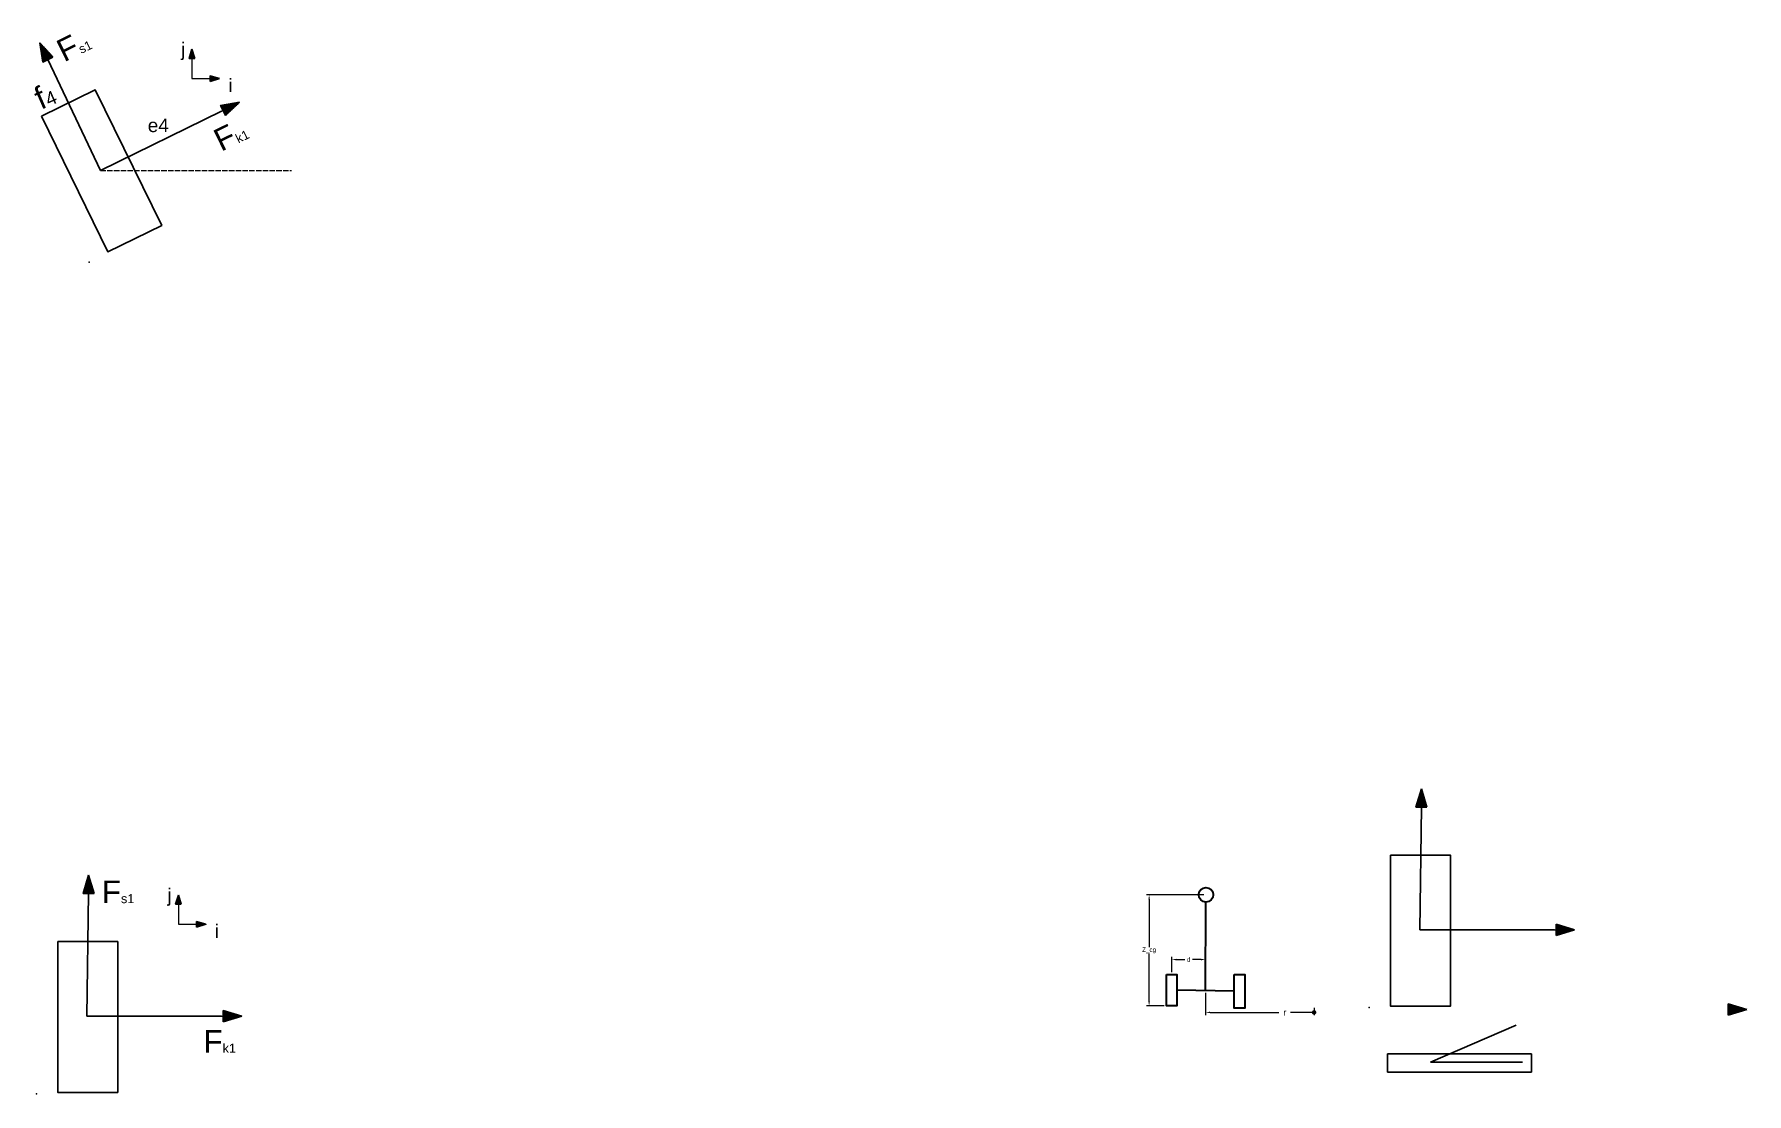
# Model space of a CAD drawing. Header units: inches. Extents: x -234 to 146, y -12 to 223.
import ezdxf
from ezdxf import colors
from ezdxf.entities.mleader import LeaderData, LeaderLine
from ezdxf.math import Vec2, Vec3

# ---------------------------------------------------------------- set-up
doc = ezdxf.new("R2010")
doc.units = ezdxf.units.IN
doc.header["$MEASUREMENT"] = 0
doc.linetypes.add('ACAD_ISO02W100', pattern=[15, 12, -3])
doc.styles.get("Standard").update_dxf_attribs({"font": 'arial.ttf'})
doc.dimstyles.get("Standard").update_dxf_attribs({"dimtxt": 0.18, "dimasz": 0.18, "dimexe": 0.18, "dimexo": 0.0625, "dimgap": 0.09, "dimtad": 0, "dimtih": 1, "dimtoh": 1, "dimdec": 4, "dimzin": 0, "dimdsep": 46, "dimtxsty": 'Standard', "dimcen": 0.09, "dimadec": 0, "dimazin": 0, "dimtfac": 1, "dimtdec": 4, "dimtofl": 0, "dimtmove": 0, "dimatfit": 3, "dimfxl": 1, "dimtolj": 1, "dimtzin": 0, "dimarcsym": 0})

# ---------------------------------------------------------------- blocks, each defined once
blk = doc.blocks.new('*D1')
at = {"color": 0, "lineweight": -2, "transparency": 16777216}
for p, q in [((18.64, 15.41), (18.64, 18.78)), ((19.64, 18.18), (21.59, 18.18)), ((25.16, 18.18), (23.22, 18.18)), ((26.16, 11.78), (26.16, 18.78))]:
    blk.add_line(p, q, dxfattribs=at)
at = {"color": 0, "lineweight": 30, "transparency": 16777216}
for points in [[(19.64, 18.35), (19.64, 18.02), (18.64, 18.18)], [(25.16, 18.35), (25.16, 18.02), (26.16, 18.18)]]:
    blk.add_solid(points, dxfattribs=at)
at = {"layer": 'Defpoints', "color": 0, "lineweight": 30, "transparency": 16777216}
for p in [(26.16, 18.18), (18.64, 14.91), (26.16, 11.28)]:
    blk.add_point(p, dxfattribs=at)
at = {"color": 0, "transparency": 16777216, "insert": (22.4, 18.18), "char_height": 1, "attachment_point": 5}
blk.add_mtext('\\A1;d', dxfattribs=at)
blk = doc.blocks.new('*D2')
at = {"color": 0, "lineweight": -2, "transparency": 16777216}
for p, q in [((25.75, 32.55), (13.04, 32.55)), ((13.64, 31.55), (13.64, 20.96)), ((13.64, 8.9), (13.64, 19.49)), ((16.98, 7.9), (13.04, 7.9))]:
    blk.add_line(p, q, dxfattribs=at)
at = {"color": 0, "transparency": 16777216}
for points in [[(13.47, 31.55), (13.8, 31.55), (13.64, 32.55)], [(13.47, 8.9), (13.8, 8.9), (13.64, 7.9)]]:
    blk.add_solid(points, dxfattribs=at)
at = {"layer": 'Defpoints', "color": 0, "transparency": 16777216}
for p in [(13.64, 32.55), (26.25, 32.55), (17.48, 7.9)]:
    blk.add_point(p, dxfattribs=at)
at = {"color": 0, "transparency": 16777216, "insert": (13.64, 20.23), "char_height": 1, "attachment_point": 5}
blk.add_mtext('\\A1;Z_{cg}', dxfattribs=at)
blk = doc.blocks.new('_Dot')
at = {"color": 0, "linetype": 'ByBlock', "lineweight": -2}
blk.add_line((-0.5, 0), (-1, 0), dxfattribs=at)
at = {"color": 0, "linetype": 'ByBlock', "const_width": 0.5}
blk.add_lwpolyline([(-0.25, 0, 1), (0.25, 0, 1)], format="xyb", close=True, dxfattribs=at)
blk = doc.blocks.new('*D3')
at = {"color": 0, "lineweight": -2, "transparency": 16777216}
for p, q in [((26.16, 10.78), (26.16, 5.87)), ((27.16, 6.47), (42.42, 6.47)), ((49.21, 6.47), (45.01, 6.47)), ((50.21, 7.45), (50.21, 5.87))]:
    blk.add_line(p, q, dxfattribs=at)
at = {"color": 0, "lineweight": 30, "transparency": 16777216}
blk.add_solid([(27.16, 6.64), (27.16, 6.31), (26.16, 6.47)], dxfattribs=at)
at = {"layer": 'Defpoints', "color": 0, "lineweight": 30, "transparency": 16777216}
for p in [(26.16, 11.28), (50.21, 7.95), (50.21, 6.47)]:
    blk.add_point(p, dxfattribs=at)
at = {"color": 0, "lineweight": -2, "transparency": 16777216}
blk.add_blockref('_Dot', (50.21, 6.47), dxfattribs=at)
at = {"color": 0, "transparency": 16777216, "insert": (43.72, 6.47), "char_height": 1.5, "attachment_point": 5}
blk.add_mtext('\\A1;r', dxfattribs=at)

msp = doc.modelspace()

# ---------------------------------------------------------------- hatches: boundary and pattern name
at = {"lineweight": 30}
h = msp.add_hatch(dxfattribs=at)
h.set_pattern_fill('ANSI31', color=256, scale=0.5, angle=116.1075935)
h.set_pattern_definition([(161.10759, (-196.95284, 157.345967), (-0.020237, -0.05913302), [])])
h.paths.add_polyline_path([(-231.60335, 217.17812), (-229.38384, 218.26581), (-232.2943, 221.39644)])
h = msp.add_hatch(dxfattribs=at)
h.set_pattern_fill('ANSI31', color=256, scale=0.25, angle=90)
h.set_pattern_definition([(135, (-196.804438, 183.46336), (-0.022097087, -0.022097087), [])])
h.paths.add_polyline_path([(-199.19717, 217.9512), (-197.96132, 217.9512), (-198.57924, 219.99719)])
h = msp.add_hatch(dxfattribs=at)
h.set_pattern_fill('ANSI31', color=256, scale=0.25)
h.set_pattern_definition([(45, (-229.033828, 211.725196), (-0.022097087, 0.022097087), [])])
h.paths.add_polyline_path([(-194.54599, 214.11792), (-194.54599, 212.88208), (-192.5, 213.5)])
h = msp.add_hatch(dxfattribs=at)
h.set_pattern_fill('ANSI31', color=256, scale=0.5, angle=26.1075935)
h.set_pattern_definition([(71.10759, (-252.09134, 172.906916), (-0.05913302, 0.020237), [])])
h.paths.add_polyline_path([(-192.25918, 207.55742), (-191.17149, 205.33791), (-188.04086, 208.24837)])
h = msp.add_hatch(dxfattribs=at)
h.set_pattern_fill('ANSI31', color=256, scale=0.5, angle=90)
h.set_pattern_definition([(135, (77.551853, -17.00565), (-0.044194174, -0.044194174), [])])
h.paths.add_polyline_path([(72.7664, 51.97002), (75.23809, 51.97002), (74.00225, 56.062)])
h = msp.add_hatch(dxfattribs=at)
h.set_pattern_fill('ANSI31', color=256, scale=0.5, angle=90)
h.set_pattern_definition([(135, (-217.94055, -36.147134), (-0.044194174, -0.044194174), [])])
h.paths.add_polyline_path([(-222.72601, 32.82854), (-220.25431, 32.82854), (-221.49016, 36.92052)])
h = msp.add_hatch(dxfattribs=at)
h.set_pattern_fill('ANSI31', color=256, scale=0.25, angle=90)
h.set_pattern_definition([(135, (-199.804438, -4.03664), (-0.022097087, -0.022097087), [])])
h.paths.add_polyline_path([(-202.19717, 30.4512), (-200.96132, 30.4512), (-201.57924, 32.49719)])
h = msp.add_hatch(dxfattribs=at)
h.set_pattern_fill('ANSI31', color=256, scale=0.25)
h.set_pattern_definition([(45, (-232.033828, 24.225196), (-0.022097087, 0.022097087), [])])
h.paths.add_polyline_path([(-197.54599, 26.61792), (-197.54599, 25.38208), (-195.5, 26)])
h = msp.add_hatch(dxfattribs=at)
h.set_pattern_fill('ANSI31', color=256, scale=0.5)
h.set_pattern_definition([(45, (34.8869, 21.23175), (-0.044194174, 0.044194174), [])])
h.paths.add_polyline_path([(103.86258, 26.0172), (103.86258, 23.54551), (107.95456, 24.78136)])
h = msp.add_hatch(dxfattribs=at)
h.set_pattern_fill('ANSI31', color=256, scale=0.5)
h.set_pattern_definition([(45, (73.067657, 3.54961), (-0.044194174, 0.044194174), [])])
h.paths.add_polyline_path([(142.04333, 8.33506), (142.04333, 5.86337), (146.13531, 7.09921)])
h = msp.add_hatch(dxfattribs=at)
h.set_pattern_fill('ANSI31', color=256, scale=0.5)
h.set_pattern_definition([(45, (-260.6055, 2.090266), (-0.044194174, 0.044194174), [])])
h.paths.add_polyline_path([(-191.62983, 6.87572), (-191.62983, 4.40402), (-187.53784, 5.63987)])

# ---------------------------------------------------------------- linework, layer by layer
for p, q in [((-231.60335, 217.17812), (-232.2943, 221.39644)), ((-229.38384, 218.26581), (-232.2943, 221.39644)), ((-231.60335, 217.17812), (-229.38384, 218.26581)), ((-218.87081, 193.13987), (-230.49359, 217.72197)), ((-199.19717, 217.9512), (-198.57924, 219.99719)), ((-199.19717, 217.9512), (-197.96132, 217.9512)), ((-197.96132, 217.9512), (-198.57924, 219.99719)), ((-194.54599, 214.11792), (-192.5, 213.5)), ((-194.54599, 214.11792), (-194.54599, 212.88208)), ((-194.54599, 212.88208), (-192.5, 213.5)), ((-218.87081, 193.13987), (-192.0386, 206.28924)), ((-192.25918, 207.55742), (-188.04086, 208.24837)), ((-192.25918, 207.55742), (-191.17149, 205.33791)), ((-191.17149, 205.33791), (-188.04086, 208.24837)), ((72.7664, 51.97002), (74.00225, 56.062)), ((75.23809, 51.97002), (74.00225, 56.062)), ((72.7664, 51.97002), (75.23809, 51.97002)), ((73.6216, 24.78136), (74.00225, 51.97002)), ((-222.72601, 32.82854), (-221.49016, 36.92052)), ((-220.25431, 32.82854), (-221.49016, 36.92052)), ((-222.72601, 32.82854), (-220.25431, 32.82854)), ((-221.87081, 5.63987), (-221.49016, 32.82854)), ((-202.19717, 30.4512), (-201.57924, 32.49719)), ((-202.19717, 30.4512), (-200.96132, 30.4512)), ((-200.96132, 30.4512), (-201.57924, 32.49719)), ((-197.54599, 26.61792), (-195.5, 26)), ((-197.54599, 26.61792), (-197.54599, 25.38208)), ((-197.54599, 25.38208), (-195.5, 26)), ((73.6216, 24.78136), (103.50258, 24.78136)), ((103.86258, 26.0172), (107.95456, 24.78136)), ((103.86258, 26.0172), (103.86258, 23.54551)), ((103.86258, 23.54551), (107.95456, 24.78136)), ((142.04333, 8.33506), (146.13531, 7.09921)), ((142.04333, 8.33506), (142.04333, 5.86337)), ((-221.87081, 5.63987), (-191.98983, 5.63987)), ((-191.62983, 6.87572), (-187.53784, 5.63987)), ((-191.62983, 6.87572), (-191.62983, 4.40402)), ((-191.62983, 4.40402), (-187.53784, 5.63987)), ((142.04333, 5.86337), (146.13531, 7.09921)), ((75.98957, -4.53288), (95.04806, 3.62672)), ((66.46033, -2.67842), (98.38948, -2.67842)), ((66.46033, -6.75822), (66.46033, -2.67842)), ((98.38948, -2.67842), (98.38948, -6.75822)), ((98.38948, -6.75822), (66.46033, -6.75822)), ((75.98957, -4.53288), (96.40938, -4.53288))]:
    msp.add_line(p, q, dxfattribs=at)
at = {"lineweight": -3}
for p, q in [((-198.57924, 219.99719), (-198.57924, 213.5)), ((-198.57924, 213.5), (-192.5, 213.5)), ((-201.57924, 32.49719), (-201.57924, 26)), ((-201.57924, 26), (-195.5, 26))]:
    msp.add_line(p, q, dxfattribs=at)
at = {"linetype": 'ACAD_ISO02W100', "ltscale": 0.1}
msp.add_line((-218.87081, 193.13987), (-176.5, 193.13987), dxfattribs=at)
at = {"lineweight": 35}
for p, q in [((26.15862, 11.2799), (26.23854, 30.92773)), ((32.50436, 11.15403), (19.81289, 11.40577))]:
    msp.add_line(p, q, dxfattribs=at)
at = {"lineweight": 30}
for points in [[(-231.96076, 205.14587), (-219.99736, 211.00865), (-205.2717, 180.95992), (-217.23511, 175.09715)], [(67.15056, 41.32271), (80.47329, 41.32271), (80.47329, 7.85974), (67.15056, 7.85974)], [(-228.34185, 22.18123), (-215.01912, 22.18123), (-215.01912, -11.28175), (-228.34185, -11.28175)]]:
    msp.add_lwpolyline(points, close=True, dxfattribs=at)
at = {"lineweight": 35}
for points in [[(17.47619, 14.90723), (19.81289, 14.90723), (19.81289, 7.9043), (17.47619, 7.9043)], [(32.50436, 14.90723), (34.88687, 14.90723), (34.88687, 7.40082), (32.50436, 7.40082)]]:
    msp.add_lwpolyline(points, close=True, dxfattribs=at)
msp.add_circle((26.24512, 32.54592), 1.61821, dxfattribs=at)
for p in [(-221.33701, 172.77352), (62.44464, 7.57827), (-233.04777, -11.56321)]:
    msp.add_point(p)

# ---------------------------------------------------------------- texts
at = {"lineweight": 30, "attachment_point": 1}
for s, width, insert, char_height, rotation in [('F{\\H0.4x;s1}', 32.952522, (-229.13273, 221.57867), 5, 26.1075935), ('{\\H1.66667x;f}4', 3, (-234.09408, 211.12066), 3, 23.6293777), ('F{\\H0.4x;k1}', 32.952522, (-194.3124, 201.72698), 5, 26.1075935)]:
    msp.add_mtext_dynamic_manual_height_columns(s, width=width, gutter_width=1, heights=[0], dxfattribs=dict(at, insert=insert, char_height=char_height, rotation=rotation))
for s, width, insert, char_height in [('j', 3, (-201, 221.5), 3), ('i', 3, (-190.5, 213.5), 3), ('e4', 3, (-208.37081, 204.63987), 3), ('F{\\H0.4x;s1}', 32.952522, (-218.57097, 35.69288), 5), ('j', 3, (-204, 34), 3), ('i', 3, (-193.5, 26), 3), ('F{\\H0.4x;k1}', 32.952522, (-196.03928, 2.5437), 5)]:
    msp.add_mtext_dynamic_manual_height_columns(s, width=width, gutter_width=1, heights=[0], dxfattribs=dict(at, insert=insert, char_height=char_height))

# ---------------------------------------------------------------- dimensions: what is measured, and where the dimension line sits
dim = msp.add_linear_dim(base=(13.63796, 32.54592), p1=(17.47619, 7.9043), p2=(26.24512, 32.54592), angle=90, text='Z_{cg}', dimstyle='Standard', override={"dimtxt": 1, "dimasz": 1, "dimexe": 0.6, "dimexo": 0.5})
dim.commit()
dim.dimension.update_dxf_attribs({"geometry": '*D2', "text_midpoint": (13.63796, 20.22511)})
dim = msp.add_linear_dim(base=(26.15862, 18.184), p1=(18.64454, 14.90723), p2=(26.15862, 11.2799), text='d', dimstyle='Standard', override={"dimtxt": 1, "dimasz": 1, "dimexe": 0.6, "dimexo": 0.5, "dimgap": 0.5})
dim.commit()
dim.dimension.update_dxf_attribs({"geometry": '*D1', "text_midpoint": (22.40158, 18.184)})
dim = msp.add_linear_dim(base=(50.20611, 6.47351), p1=(26.15862, 11.2799), p2=(50.20611, 7.94652), text='r', dimstyle='Standard', override={"dimtxt": 1.5, "dimasz": 1, "dimexe": 0.6, "dimexo": 0.5, "dimgap": 1, "dimblk2": 'Dot', "dimsah": 1})
dim.commit()
dim.dimension.update_dxf_attribs({"geometry": '*D3', "text_midpoint": (43.71821, 6.47351), "dimtype": 160})

# ---------------------------------------------------------------- leaders
at = {"lineweight": 30}
ml = msp.add_multileader_mtext('Standard', dxfattribs=at)
ml.set_content('', color=256)
ml.set_leader_properties()
ml.build(insert=Vec2(0, 0))
ml.multileader.update_dxf_attribs({"dogleg_length": 0.36, "arrow_head_size": 0.18})
ctx = ml.context
ctx.base_point, ctx.char_height, ctx.arrow_head_size, ctx.landing_gap_size, ctx.plane_origin, ctx.plane_x_axis, ctx.plane_y_axis = Vec3(-191.71534, 206.44766), 0.18, 0.18, 0.09, Vec3(-218.87081, 193.13987), Vec3(0.897969262, 0.440058183), Vec3(-0.440058183, 0.897969262)
notes = []
notes.append((ctx, [(0, (1, 1, 0), (-192.0386, 206.28924), (0.897969262, 0.440058183), 0.36, [(0, [(-218.87081, 193.13987)], 0, [])])]))
ctx.mtext.insert, ctx.mtext.text_direction, ctx.mtext.rotation, ctx.mtext.flow_direction = Vec3(-191.67412, 206.56809), Vec3(0.897969262, 0.440058183), 0.455663466, 5
ml = msp.add_multileader_mtext('Standard', dxfattribs=at)
ml.set_content('', color=256)
ml.set_leader_properties()
ml.build(insert=Vec2(0, 0))
ml.multileader.update_dxf_attribs({"dogleg_length": 0.36, "arrow_head_size": 0.18})
ctx = ml.context
ctx.base_point, ctx.char_height, ctx.arrow_head_size, ctx.landing_gap_size, ctx.plane_origin = Vec3(103.86258, 24.78136), 0.18, 0.18, 0.09, Vec3(73.6216, 24.78136)
notes.append((ctx, [(0, (1, 1, 0), (103.50258, 24.78136), (1, 0), 0.36, [(0, [(73.6216, 24.78136)], 0, [])])]))
ctx.mtext.insert, ctx.mtext.flow_direction = Vec3(103.95258, 24.87136), 5
ml = msp.add_multileader_mtext('Standard', dxfattribs=at)
ml.set_content('', color=256)
ml.set_leader_properties()
ml.build(insert=Vec2(0, 0))
ml.multileader.update_dxf_attribs({"dogleg_length": 0.36, "arrow_head_size": 0.18})
ctx = ml.context
ctx.base_point, ctx.char_height, ctx.arrow_head_size, ctx.landing_gap_size, ctx.plane_origin = Vec3(-191.62983, 5.63987), 0.18, 0.18, 0.09, Vec3(-221.87081, 5.63987)
notes.append((ctx, [(0, (1, 1, 0), (-191.98983, 5.63987), (1, 0), 0.36, [(0, [(-221.87081, 5.63987)], 0, [])])]))
ctx.mtext.insert, ctx.mtext.flow_direction = Vec3(-191.53983, 5.72987), 5
for ctx, leaders in notes:
    for number, flags, end, landing, length, lines in leaders:
        leader = LeaderData()
        leader.index, (leader.has_last_leader_line, leader.has_dogleg_vector, leader.attachment_direction) = number, flags
        leader.last_leader_point, leader.dogleg_vector, leader.dogleg_length = Vec3(end), Vec3(landing), length
        for number, points, colour, breaks in lines:
            line = LeaderLine()
            line.index, line.vertices, line.color, line.breaks = number, Vec3.list(points), colors.encode_raw_color(colour), breaks
            leader.lines.append(line)
        ctx.leaders.append(leader)

doc.saveas('drawing.dxf')
